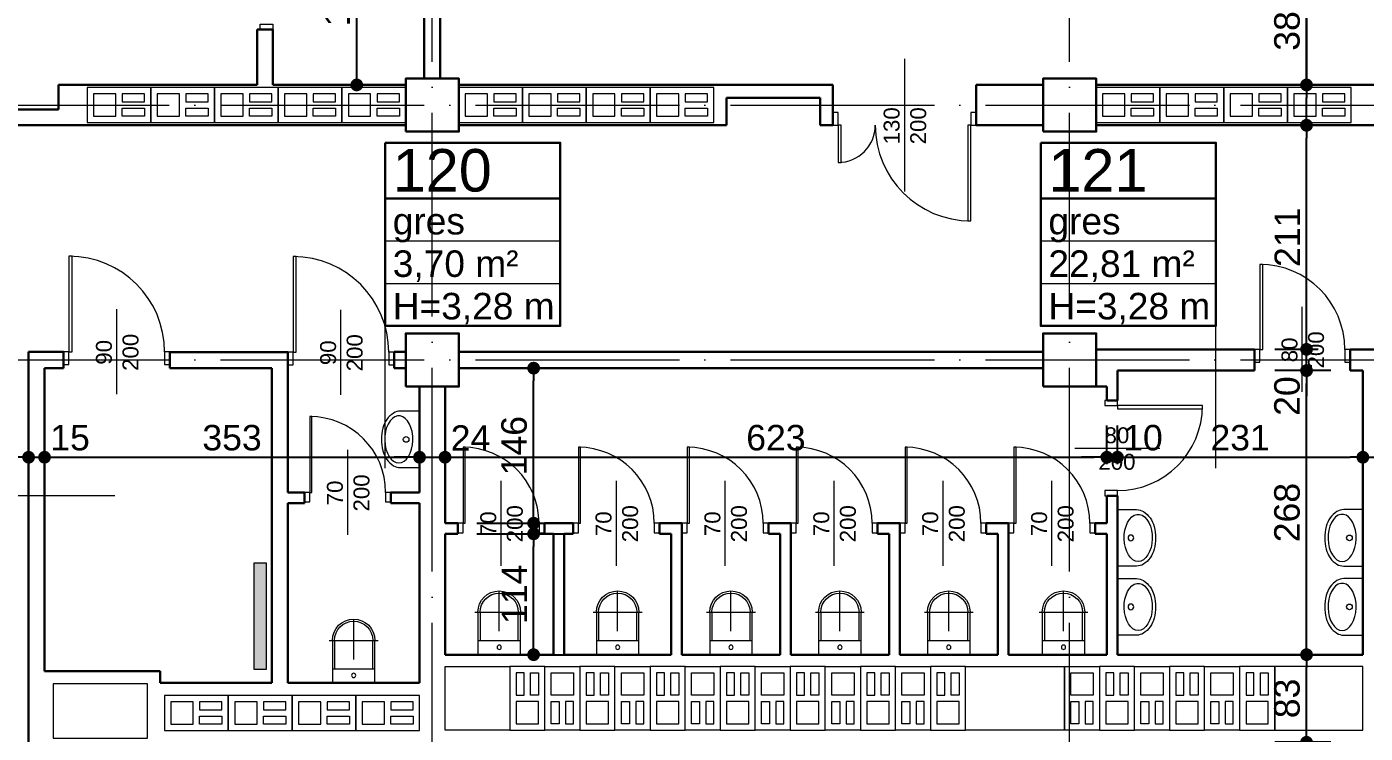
# Model space of a CAD drawing. Header units: millimetres. Extents: x 54 to 8480, y -22812 to 17434.
# Drawn here: x 2451 to 3711, y -6953 to -6288 of the extents above; entities that cross this region are included whole.
import ezdxf

# ---------------------------------------------------------------- set-up
doc = ezdxf.new("R2010")
doc.units = ezdxf.units.MM
doc.linetypes.add('ACAD_ISO04W100', pattern=[30, 24, -3, 0, -3])
for name, color, linetype, lineweight in [('000_armatura', 7, 'Continuous', 0), ('osie', 132, 'ACAD_ISO04W100', 0), ('STOLARKA', 97, 'Continuous', 0), ('tabelki', 151, 'Continuous', 0), ('wymiary', 150, 'Continuous', 0)]:
    doc.layers.add(name, color=color, linetype=linetype, lineweight=lineweight)
doc.layers.add('grzejniki', color=104, linetype='Continuous')
doc.layers.add('TABELKI PO UWAGACH', color=5, linetype='Continuous')
doc.styles.get("Standard").update_dxf_attribs({"font": 'arial.ttf'})
doc.dimstyles.new('ISO-25', dxfattribs={"dimtxt": 24, "dimasz": 12, "dimexe": 30, "dimexo": 30, "dimgap": 6, "dimtad": 1, "dimdec": 0, "dimtxsty": 'Standard', "dimblk": 'DOT', "dimcen": 2.5, "dimadec": 0, "dimazin": 0, "dimtfac": 1, "dimtdec": 0, "dimtmove": 0, "dimatfit": 3, "dimldrblk": 'DOT', "dimfxl": 1, "dimarcsym": 0})

# ---------------------------------------------------------------- blocks, each defined once
blk = doc.blocks.new('A$C13771EA7')
at = {"color": 132, "linetype": 'ACAD_ISO04W100', "lineweight": 0, "ltscale": 8}
for p, q in [((1231, -2874), (1231, 166)), ((1831, -2874), (1831, 166)), ((-169, -754), (4311, -754)), ((-169, -994), (3231, -994))]:
    blk.add_line(p, q, dxfattribs=at)
blk = doc.blocks.new('A$C20DA20AD')
at = {"layer": 'STOLARKA', "lineweight": 0}
blk.add_line((45, -40), (45, 40), dxfattribs=at)
for points in [[(5, 0), (8, 0), (8, 80), (5, 80)], [(0, -12), (5, -12), (5, 0), (0, 0)], [(85, -12), (90, -12), (90, 0), (85, 0)]]:
    blk.add_lwpolyline(points, close=True, dxfattribs=at)
blk.add_arc((5, 0), 80, 0, 90, dxfattribs=at)
at = {"layer": 'STOLARKA', "lineweight": 0, "insert": (25.4, -37.7), "char_height": 15, "width": 74.399, "attachment_point": 1, "rotation": 90}
blk.add_mtext('\\pxqc;80\\P200', dxfattribs=at)
blk = doc.blocks.new('A$C4A7D7A23')
at = {"layer": 'STOLARKA', "lineweight": 0}
blk.add_line((-67.5, 62.5), (-67.5, -62.5), dxfattribs=at)
for points in [[(-130, 12), (-135, 12), (-135, 0), (-130, 0)], [(-127, 0), (-130, 0), (-130, -35), (-127, -35)], [(-5, 0), (-8, 0), (-8, -90), (-5, -90)], [(0, 12), (-5, 12), (-5, 0), (0, 0)]]:
    blk.add_lwpolyline(points, close=True, dxfattribs=at)
for centre, radius, start, end in [((-130, 0), 35, 270, 0), ((-5, 0), 90, 180, 270)]:
    blk.add_arc(centre, radius, start, end, dxfattribs=at)
blk = doc.blocks.new('A$C72E16341')
at = {"layer": 'STOLARKA', "lineweight": 0}
blk.add_line((40.8, -40), (40.8, 40), dxfattribs=at)
for points in [[(5, 0), (7, 0), (7, 71.5), (5, 71.5)], [(0, -9), (5, -9), (5, 0), (0, 0)], [(76.5, -9), (81.5, -9), (81.5, 0), (76.5, 0)]]:
    blk.add_lwpolyline(points, close=True, dxfattribs=at)
blk.add_arc((5, 0), 71.5, 0, 90, dxfattribs=at)
at = {"layer": 'STOLARKA', "lineweight": 0, "insert": (21.2, -37.7), "char_height": 15, "width": 74.399, "attachment_point": 1, "rotation": 90}
blk.add_mtext('\\pxqc;70\\P200', dxfattribs=at)
blk = doc.blocks.new('A$C326D3F87')
at = {"layer": 'STOLARKA', "lineweight": 0}
blk.add_line((50, -40), (50, 40), dxfattribs=at)
for points in [[(5, 0), (8, 0), (8, 90), (5, 90)], [(0, -12), (5, -12), (5, 0), (0, 0)], [(95, -12), (100, -12), (100, 0), (95, 0)]]:
    blk.add_lwpolyline(points, close=True, dxfattribs=at)
blk.add_arc((5, 0), 90, 0, 90, dxfattribs=at)
at = {"layer": 'STOLARKA', "lineweight": 0, "insert": (30.4, -37.7), "char_height": 15, "width": 74.399, "attachment_point": 1, "rotation": 90}
blk.add_mtext('\\pxqc;90\\P200', dxfattribs=at)
blk = doc.blocks.new('A$C1D836454')
at = {"color": 82, "lineweight": 0}
for points in [[(0, -16.5), (60, -16.5), (60, 16.5), (0, 16.5)], [(6, -10.5), (27, -10.5), (27, 10.5), (6, 10.5)], [(33, 3), (54, 3), (54, 10.5), (33, 10.5)], [(33, -3), (54, -3), (54, -10.5), (33, -10.5)]]:
    blk.add_lwpolyline(points, close=True, dxfattribs=at)
blk = doc.blocks.new('_Dot')
at = {"color": 0, "linetype": 'ByBlock', "lineweight": -2}
blk.add_line((-0.5, 0), (-1, 0), dxfattribs=at)
at = {"color": 0, "linetype": 'ByBlock', "lineweight": 0, "const_width": 0.5}
blk.add_lwpolyline([(-0.25, 0, 1), (0.25, 0, 1)], format="xyb", close=True, dxfattribs=at)
blk = doc.blocks.new('*D532')
at = {"layer": 'Defpoints', "color": 0, "linetype": 'Continuous', "lineweight": 0}
for p in [(3655.6, -6878.8), (3708.6, -6878.8), (3708.6, -6961.3)]:
    blk.add_point(p, dxfattribs=at)
at = {"layer": 'wymiary', "color": 0, "linetype": 'Continuous', "lineweight": -2}
for p, q in [((3678.6, -6878.8), (3625.6, -6878.8)), ((3655.6, -6949.3), (3655.6, -6890.8)), ((3678.6, -6961.3), (3625.6, -6961.3))]:
    blk.add_line(p, q, dxfattribs=at)
at = {"layer": 'wymiary', "color": 0, "linetype": 'Continuous', "lineweight": -2, "xscale": 12, "yscale": 12, "zscale": 12}
for p, rotation in [((3655.6, -6878.8), 90), ((3655.6, -6961.3), 270)]:
    blk.add_blockref('_Dot', p, dxfattribs=dict(at, rotation=rotation))
at = {"layer": 'wymiary', "color": 0, "linetype": 'Continuous', "lineweight": 0, "insert": (3637.3, -6920), "char_height": 24, "attachment_point": 5, "rotation": 90}
blk.add_mtext('83', dxfattribs=at)
blk = doc.blocks.new('*D533')
at = {"layer": 'Defpoints', "color": 0, "linetype": 'Continuous', "lineweight": 0}
for p in [(3655.6, -6611.3), (3708.6, -6611.3), (3708.6, -6878.8)]:
    blk.add_point(p, dxfattribs=at)
at = {"layer": 'wymiary', "color": 0, "linetype": 'Continuous', "lineweight": -2}
for p, q in [((3678.6, -6611.3), (3625.6, -6611.3)), ((3655.6, -6866.8), (3655.6, -6623.3)), ((3678.6, -6878.8), (3625.6, -6878.8))]:
    blk.add_line(p, q, dxfattribs=at)
at = {"layer": 'wymiary', "color": 0, "linetype": 'Continuous', "lineweight": -2, "xscale": 12, "yscale": 12, "zscale": 12}
for p, rotation in [((3655.6, -6611.3), 90), ((3655.6, -6878.8), 270)]:
    blk.add_blockref('_Dot', p, dxfattribs=dict(at, rotation=rotation))
at = {"layer": 'wymiary', "color": 0, "linetype": 'Continuous', "lineweight": 0, "insert": (3637.3, -6745), "char_height": 24, "attachment_point": 5, "rotation": 90}
blk.add_mtext('268', dxfattribs=at)
blk = doc.blocks.new('*D534')
at = {"layer": 'Defpoints', "color": 0, "linetype": 'Continuous', "lineweight": 0}
for p in [(3655.6, -6591.3), (3696.6, -6591.3), (3708.6, -6611.3)]:
    blk.add_point(p, dxfattribs=at)
at = {"layer": 'wymiary', "color": 0, "linetype": 'Continuous', "lineweight": -2}
for p, q in [((3655.6, -6579.3), (3655.6, -6567.3)), ((3666.6, -6591.3), (3625.6, -6591.3)), ((3655.6, -6611.3), (3655.6, -6591.3)), ((3678.6, -6611.3), (3625.6, -6611.3)), ((3655.6, -6623.3), (3655.6, -6635.3))]:
    blk.add_line(p, q, dxfattribs=at)
at = {"layer": 'wymiary', "color": 0, "linetype": 'Continuous', "lineweight": -2, "xscale": 12, "yscale": 12, "zscale": 12}
for p, rotation in [((3655.6, -6591.3), 270), ((3655.6, -6611.3), 90)]:
    blk.add_blockref('_Dot', p, dxfattribs=dict(at, rotation=rotation))
at = {"layer": 'wymiary', "color": 0, "linetype": 'Continuous', "lineweight": 0, "insert": (3637.3, -6635.3), "char_height": 24, "attachment_point": 5, "rotation": 90}
blk.add_mtext('20', dxfattribs=at)
blk = doc.blocks.new('*D535')
at = {"layer": 'Defpoints', "color": 0, "linetype": 'Continuous', "lineweight": 0}
for p in [(3655.6, -6380.3), (3655.6, -6380.3), (3696.6, -6591.3)]:
    blk.add_point(p, dxfattribs=at)
at = {"layer": 'wymiary', "color": 0, "linetype": 'Continuous', "lineweight": -2}
for p, q in [((3655.6, -6579.3), (3655.6, -6392.3)), ((3666.6, -6591.3), (3625.6, -6591.3))]:
    blk.add_line(p, q, dxfattribs=at)
at = {"layer": 'wymiary', "color": 0, "linetype": 'Continuous', "lineweight": -2, "xscale": 12, "yscale": 12, "zscale": 12}
for p, rotation in [((3655.6, -6380.3), 90), ((3655.6, -6591.3), 270)]:
    blk.add_blockref('_Dot', p, dxfattribs=dict(at, rotation=rotation))
at = {"layer": 'wymiary', "color": 0, "linetype": 'Continuous', "lineweight": 0, "insert": (3637.5, -6485.8), "char_height": 24, "attachment_point": 5, "rotation": 90}
blk.add_mtext('211', dxfattribs=at)
blk = doc.blocks.new('*D536')
at = {"layer": 'Defpoints', "color": 0, "linetype": 'Continuous', "lineweight": 0}
for p in [(3655.6, -6342.3), (3655.6, -6342.3), (3655.6, -6380.3)]:
    blk.add_point(p, dxfattribs=at)
at = {"layer": 'wymiary', "color": 0, "linetype": 'Continuous', "lineweight": -2}
for p, q in [((3655.6, -6268.3), (3655.6, -6342.3)), ((3655.6, -6368.3), (3655.6, -6354.3))]:
    blk.add_line(p, q, dxfattribs=at)
at = {"layer": 'wymiary', "color": 0, "linetype": 'Continuous', "lineweight": -2, "xscale": 12, "yscale": 12, "zscale": 12}
for p, rotation in [((3655.6, -6342.3), 90), ((3655.6, -6380.3), 270)]:
    blk.add_blockref('_Dot', p, dxfattribs=dict(at, rotation=rotation))
at = {"layer": 'wymiary', "color": 0, "linetype": 'Continuous', "lineweight": 0, "insert": (3637.3, -6291.5), "char_height": 24, "attachment_point": 5, "rotation": 90}
blk.add_mtext('38', dxfattribs=at)
blk = doc.blocks.new('*D537')
at = {"layer": 'Defpoints', "color": 0, "linetype": 'Continuous', "lineweight": 0}
for p in [(3655.6, -5647.3), (3675.6, -5647.3), (3655.6, -6342.3)]:
    blk.add_point(p, dxfattribs=at)
at = {"layer": 'wymiary', "color": 0, "linetype": 'Continuous', "lineweight": -2}
for p, q in [((3645.6, -5647.3), (3625.6, -5647.3)), ((3655.6, -6330.3), (3655.6, -5659.3))]:
    blk.add_line(p, q, dxfattribs=at)
at = {"layer": 'wymiary', "color": 0, "linetype": 'Continuous', "lineweight": -2, "xscale": 12, "yscale": 12, "zscale": 12}
for p, rotation in [((3655.6, -5647.3), 90), ((3655.6, -6342.3), 270)]:
    blk.add_blockref('_Dot', p, dxfattribs=dict(at, rotation=rotation))
at = {"layer": 'wymiary', "color": 0, "linetype": 'Continuous', "lineweight": 0, "insert": (3637.3, -5994.8), "char_height": 24, "attachment_point": 5, "rotation": 90}
blk.add_mtext('695', dxfattribs=at)
blk = doc.blocks.new('*D604')
at = {"layer": 'Defpoints', "color": 0, "linetype": 'Continuous', "lineweight": 0}
for p in [(2248.6, -6635.3), (2452.6, -6692.9), (2452.6, -6692.9)]:
    blk.add_point(p, dxfattribs=at)
at = {"layer": 'wymiary', "color": 0, "linetype": 'Continuous', "lineweight": -2}
for p, q in [((2248.6, -6665.3), (2248.6, -6722.9)), ((2260.6, -6692.9), (2440.6, -6692.9))]:
    blk.add_line(p, q, dxfattribs=at)
at = {"layer": 'wymiary', "color": 0, "linetype": 'Continuous', "lineweight": -2, "xscale": 12, "yscale": 12, "zscale": 12, "rotation": 180}
blk.add_blockref('_Dot', (2248.6, -6692.9), dxfattribs=at)
at = {"layer": 'wymiary', "color": 0, "linetype": 'Continuous', "lineweight": -2, "xscale": 12, "yscale": 12, "zscale": 12}
blk.add_blockref('_Dot', (2452.6, -6692.9), dxfattribs=at)
at = {"layer": 'wymiary', "color": 0, "linetype": 'Continuous', "lineweight": 0, "insert": (2350.6, -6674.6), "char_height": 24, "attachment_point": 5}
blk.add_mtext('204', dxfattribs=at)
blk = doc.blocks.new('*D605')
at = {"layer": 'Defpoints', "color": 0, "linetype": 'Continuous', "lineweight": 0}
for p in [(2452.6, -6692.9), (2467.6, -6692.9), (2467.6, -6692.9)]:
    blk.add_point(p, dxfattribs=at)
at = {"layer": 'wymiary', "color": 0, "linetype": 'Continuous', "lineweight": -2}
for p, q in [((2440.6, -6692.9), (2428.6, -6692.9)), ((2452.6, -6692.9), (2467.6, -6692.9)), ((2479.6, -6692.9), (2491.6, -6692.9))]:
    blk.add_line(p, q, dxfattribs=at)
at = {"layer": 'wymiary', "color": 0, "linetype": 'Continuous', "lineweight": -2, "xscale": 12, "yscale": 12, "zscale": 12}
blk.add_blockref('_Dot', (2452.6, -6692.9), dxfattribs=at)
at = {"layer": 'wymiary', "color": 0, "linetype": 'Continuous', "lineweight": -2, "xscale": 12, "yscale": 12, "zscale": 12, "rotation": 180}
blk.add_blockref('_Dot', (2467.6, -6692.9), dxfattribs=at)
at = {"layer": 'wymiary', "color": 0, "linetype": 'Continuous', "lineweight": 0, "insert": (2491.6, -6674.6), "char_height": 24, "attachment_point": 5}
blk.add_mtext('15', dxfattribs=at)
blk = doc.blocks.new('*D606')
at = {"layer": 'Defpoints', "color": 0, "linetype": 'Continuous', "lineweight": 0}
for p in [(2467.6, -6692.9), (2820.6, -6692.9), (2820.6, -6692.9)]:
    blk.add_point(p, dxfattribs=at)
at = {"layer": 'wymiary', "color": 0, "linetype": 'Continuous', "lineweight": -2}
blk.add_line((2479.6, -6692.9), (2808.6, -6692.9), dxfattribs=at)
at = {"layer": 'wymiary', "color": 0, "linetype": 'Continuous', "lineweight": -2, "xscale": 12, "yscale": 12, "zscale": 12, "rotation": 180}
blk.add_blockref('_Dot', (2467.6, -6692.9), dxfattribs=at)
at = {"layer": 'wymiary', "color": 0, "linetype": 'Continuous', "lineweight": -2, "xscale": 12, "yscale": 12, "zscale": 12}
blk.add_blockref('_Dot', (2820.6, -6692.9), dxfattribs=at)
at = {"layer": 'wymiary', "color": 0, "linetype": 'Continuous', "lineweight": 0, "insert": (2644.1, -6674.6), "char_height": 24, "attachment_point": 5}
blk.add_mtext('353', dxfattribs=at)
blk = doc.blocks.new('*D607')
at = {"layer": 'Defpoints', "color": 0, "linetype": 'Continuous', "lineweight": 0}
for p in [(2820.6, -6692.9), (2844.6, -6692.9), (2844.6, -6692.9)]:
    blk.add_point(p, dxfattribs=at)
at = {"layer": 'wymiary', "color": 0, "linetype": 'Continuous', "lineweight": -2}
for p, q in [((2808.6, -6692.9), (2796.6, -6692.9)), ((2820.6, -6692.9), (2844.6, -6692.9)), ((2856.6, -6692.9), (2868.6, -6692.9))]:
    blk.add_line(p, q, dxfattribs=at)
at = {"layer": 'wymiary', "color": 0, "linetype": 'Continuous', "lineweight": -2, "xscale": 12, "yscale": 12, "zscale": 12}
blk.add_blockref('_Dot', (2820.6, -6692.9), dxfattribs=at)
at = {"layer": 'wymiary', "color": 0, "linetype": 'Continuous', "lineweight": -2, "xscale": 12, "yscale": 12, "zscale": 12, "rotation": 180}
blk.add_blockref('_Dot', (2844.6, -6692.9), dxfattribs=at)
at = {"layer": 'wymiary', "color": 0, "linetype": 'Continuous', "lineweight": 0, "insert": (2868.6, -6674.8), "char_height": 24, "attachment_point": 5}
blk.add_mtext('24', dxfattribs=at)
blk = doc.blocks.new('*D608')
at = {"layer": 'Defpoints', "color": 0, "linetype": 'Continuous', "lineweight": 0}
for p in [(2844.6, -6692.9), (3467.6, -6692.9), (3467.6, -6729.3)]:
    blk.add_point(p, dxfattribs=at)
at = {"layer": 'wymiary', "color": 0, "linetype": 'Continuous', "lineweight": -2}
for p, q in [((3467.6, -6699.3), (3467.6, -6662.9)), ((2856.6, -6692.9), (3455.6, -6692.9))]:
    blk.add_line(p, q, dxfattribs=at)
at = {"layer": 'wymiary', "color": 0, "linetype": 'Continuous', "lineweight": -2, "xscale": 12, "yscale": 12, "zscale": 12, "rotation": 180}
blk.add_blockref('_Dot', (2844.6, -6692.9), dxfattribs=at)
at = {"layer": 'wymiary', "color": 0, "linetype": 'Continuous', "lineweight": -2, "xscale": 12, "yscale": 12, "zscale": 12}
blk.add_blockref('_Dot', (3467.6, -6692.9), dxfattribs=at)
at = {"layer": 'wymiary', "color": 0, "linetype": 'Continuous', "lineweight": 0, "insert": (3156.1, -6674.6), "char_height": 24, "attachment_point": 5}
blk.add_mtext('623', dxfattribs=at)
blk = doc.blocks.new('*D609')
at = {"layer": 'Defpoints', "color": 0, "linetype": 'Continuous', "lineweight": 0}
for p in [(3477.6, -6692.9), (3467.6, -6729.3), (3477.6, -6729.3)]:
    blk.add_point(p, dxfattribs=at)
at = {"layer": 'wymiary', "color": 0, "linetype": 'Continuous', "lineweight": -2}
for p, q in [((3467.6, -6699.3), (3467.6, -6662.9)), ((3477.6, -6699.3), (3477.6, -6662.9)), ((3455.6, -6692.9), (3443.6, -6692.9)), ((3467.6, -6692.9), (3477.6, -6692.9)), ((3489.6, -6692.9), (3501.6, -6692.9))]:
    blk.add_line(p, q, dxfattribs=at)
at = {"layer": 'wymiary', "color": 0, "linetype": 'Continuous', "lineweight": -2, "xscale": 12, "yscale": 12, "zscale": 12}
blk.add_blockref('_Dot', (3467.6, -6692.9), dxfattribs=at)
at = {"layer": 'wymiary', "color": 0, "linetype": 'Continuous', "lineweight": -2, "xscale": 12, "yscale": 12, "zscale": 12, "rotation": 180}
blk.add_blockref('_Dot', (3477.6, -6692.9), dxfattribs=at)
at = {"layer": 'wymiary', "color": 0, "linetype": 'Continuous', "lineweight": 0, "insert": (3501.6, -6674.6), "char_height": 24, "attachment_point": 5}
blk.add_mtext('10', dxfattribs=at)
blk = doc.blocks.new('*D610')
at = {"layer": 'Defpoints', "color": 0, "linetype": 'Continuous', "lineweight": 0}
for p in [(3708.6, -6692.9), (3708.6, -6692.9), (3477.6, -6729.3)]:
    blk.add_point(p, dxfattribs=at)
at = {"layer": 'wymiary', "color": 0, "linetype": 'Continuous', "lineweight": -2}
for p, q in [((3477.6, -6699.3), (3477.6, -6662.9)), ((3489.6, -6692.9), (3696.6, -6692.9))]:
    blk.add_line(p, q, dxfattribs=at)
at = {"layer": 'wymiary', "color": 0, "linetype": 'Continuous', "lineweight": -2, "xscale": 12, "yscale": 12, "zscale": 12, "rotation": 180}
blk.add_blockref('_Dot', (3477.6, -6692.9), dxfattribs=at)
at = {"layer": 'wymiary', "color": 0, "linetype": 'Continuous', "lineweight": -2, "xscale": 12, "yscale": 12, "zscale": 12}
blk.add_blockref('_Dot', (3708.6, -6692.9), dxfattribs=at)
at = {"layer": 'wymiary', "color": 0, "linetype": 'Continuous', "lineweight": 0, "insert": (3593.1, -6674.6), "char_height": 24, "attachment_point": 5}
blk.add_mtext('231', dxfattribs=at)
blk = doc.blocks.new('*D611')
at = {"layer": 'Defpoints', "color": 0, "linetype": 'Continuous', "lineweight": 0}
for p in [(3708.6, -6692.9), (4017.6, -6692.9), (4017.6, -6692.9)]:
    blk.add_point(p, dxfattribs=at)
at = {"layer": 'wymiary', "color": 0, "linetype": 'Continuous', "lineweight": -2}
blk.add_line((3720.6, -6692.9), (4005.6, -6692.9), dxfattribs=at)
at = {"layer": 'wymiary', "color": 0, "linetype": 'Continuous', "lineweight": -2, "xscale": 12, "yscale": 12, "zscale": 12, "rotation": 180}
blk.add_blockref('_Dot', (3708.6, -6692.9), dxfattribs=at)
at = {"layer": 'wymiary', "color": 0, "linetype": 'Continuous', "lineweight": -2, "xscale": 12, "yscale": 12, "zscale": 12}
blk.add_blockref('_Dot', (4017.6, -6692.9), dxfattribs=at)
at = {"layer": 'wymiary', "color": 0, "linetype": 'Continuous', "lineweight": 0, "insert": (3863.1, -6674.6), "char_height": 24, "attachment_point": 5}
blk.add_mtext('309', dxfattribs=at)
blk = doc.blocks.new('*D654')
at = {"layer": 'Defpoints', "color": 0, "linetype": 'Continuous', "lineweight": 0}
for p in [(2761.5, -6176.3), (2825.1, -6176.3), (2807.6, -6342.3)]:
    blk.add_point(p, dxfattribs=at)
at = {"layer": 'wymiary', "color": 0, "linetype": 'Continuous', "lineweight": -2}
for p, q in [((2795.1, -6176.3), (2731.5, -6176.3)), ((2761.5, -6330.3), (2761.5, -6188.3)), ((2777.6, -6342.3), (2731.5, -6342.3))]:
    blk.add_line(p, q, dxfattribs=at)
at = {"layer": 'wymiary', "color": 0, "linetype": 'Continuous', "lineweight": -2, "xscale": 12, "yscale": 12, "zscale": 12}
for p, rotation in [((2761.5, -6176.3), 90), ((2761.5, -6342.3), 270)]:
    blk.add_blockref('_Dot', p, dxfattribs=dict(at, rotation=rotation))
at = {"layer": 'wymiary', "color": 0, "linetype": 'Continuous', "lineweight": 0, "insert": (2743.2, -6259.3), "char_height": 24, "attachment_point": 5, "rotation": 90}
blk.add_mtext('166', dxfattribs=at)
blk = doc.blocks.new('A$C508466D2')
at = {"layer": 'grzejniki', "linetype": 'Continuous', "lineweight": 0}
blk.add_hatch(color=256, dxfattribs=at).paths.add_polyline_path([(-50, -12), (50, -12), (50, 0), (-50, 0)])
blk.add_lwpolyline([(-50, -12), (50, -12), (50, 0), (-50, 0)], close=True, dxfattribs=at)
blk = doc.blocks.new('*D817')
at = {"layer": 'Defpoints', "color": 0, "linetype": 'Continuous', "lineweight": 0}
for p in [(2844.6, -6765), (2928, -6765), (2844.6, -6878.8)]:
    blk.add_point(p, dxfattribs=at)
at = {"layer": 'wymiary', "color": 0, "linetype": 'Continuous', "lineweight": -2}
for p, q in [((2874.6, -6765), (2958, -6765)), ((2928, -6866.8), (2928, -6777)), ((2874.6, -6878.8), (2958, -6878.8))]:
    blk.add_line(p, q, dxfattribs=at)
at = {"layer": 'wymiary', "color": 0, "linetype": 'Continuous', "lineweight": -2, "xscale": 12, "yscale": 12, "zscale": 12}
for p, rotation in [((2928, -6765), 90), ((2928, -6878.8), 270)]:
    blk.add_blockref('_Dot', p, dxfattribs=dict(at, rotation=rotation))
at = {"layer": 'wymiary', "color": 0, "linetype": 'Continuous', "lineweight": 0, "insert": (2909.9, -6821.9), "char_height": 24, "attachment_point": 5, "rotation": 90}
blk.add_mtext('114', dxfattribs=at)
blk = doc.blocks.new('*D818')
at = {"layer": 'Defpoints', "color": 0, "linetype": 'Continuous', "lineweight": 0}
for p in [(2857.6, -6609), (2928, -6609), (2844.6, -6755)]:
    blk.add_point(p, dxfattribs=at)
at = {"layer": 'wymiary', "color": 0, "linetype": 'Continuous', "lineweight": -2}
for p, q in [((2887.6, -6609), (2958, -6609)), ((2928, -6743), (2928, -6621)), ((2874.6, -6755), (2958, -6755))]:
    blk.add_line(p, q, dxfattribs=at)
at = {"layer": 'wymiary', "color": 0, "linetype": 'Continuous', "lineweight": -2, "xscale": 12, "yscale": 12, "zscale": 12}
for p, rotation in [((2928, -6609), 90), ((2928, -6755), 270)]:
    blk.add_blockref('_Dot', p, dxfattribs=dict(at, rotation=rotation))
at = {"layer": 'wymiary', "color": 0, "linetype": 'Continuous', "lineweight": 0, "insert": (2909.7, -6682), "char_height": 24, "attachment_point": 5, "rotation": 90}
blk.add_mtext('146', dxfattribs=at)
blk = doc.blocks.new('A$C4F134952')
for p, q in [((0, 26.6), (-18, 26.6)), ((0, -26.6), (0, 26.6)), ((-18, -26.6), (0, -26.6))]:
    blk.add_line(p, q)
blk.add_lwpolyline([(-18, 26.6, 0.138474), (-24.4, 24.8, 0.107069), (-30.7, 18.8, 0.080452), (-34.5, 10.6, 0.068264), (-35.9, 0, 0.068264), (-34.5, -10.6, 0.080452), (-30.7, -18.8, 0.107069), (-24.4, -24.8, 0.138474), (-18, -26.6, 0.138474)], format="xyb")
at = {"flags": 128}
blk.add_lwpolyline([(-19.5, -22.2), (-17, -21.8), (-14.6, -20.6), (-12.4, -18.6), (-10.4, -16), (-8.8, -12.9), (-7.5, -9.2), (-6.7, -5.2), (-6.3, -1), (-6.4, 3.2), (-7, 7.3), (-8.1, 11.1), (-9.5, 14.5), (-11.4, 17.4), (-13.5, 19.7), (-15.8, 21.3), (-18.3, 22.1), (-20.8, 22.1), (-23.3, 21.3), (-25.6, 19.7), (-27.7, 17.4), (-29.6, 14.5), (-31, 11.1), (-32.1, 7.3), (-32.7, 3.2), (-32.8, -1), (-32.4, -5.2), (-31.6, -9.2), (-30.3, -12.9), (-28.7, -16), (-26.7, -18.6), (-24.5, -20.6), (-22.1, -21.8)], close=True, dxfattribs=at)
blk.add_circle((-12.6, 0), 2.66)
blk = doc.blocks.new('wc_1')
for p, q in [((20, 22), (20, 60)), ((43, 40), (-3, 40))]:
    blk.add_line(p, q)
for points in [[(40, 40), (40, 0), (0, 0), (0, 40)], [(2, 13), (2, 40)], [(38, 40), (38, 13)]]:
    blk.add_lwpolyline(points)
blk.add_lwpolyline([(0, 0), (0, 13), (40, 13), (40, 0)], close=True)
blk.add_circle((20, 7), 2)
for radius in [20, 18]:
    blk.add_arc((20, 40), radius, 0, 180)

msp = doc.modelspace()

# ---------------------------------------------------------------- linework, layer by layer
at = {"lineweight": 30}
for p, q in [((2840.1, -5666.3), (2840.1, -6336.3)), ((2825.1, -6176.3), (2825.1, -6336.3)), ((2480.6, -6342.3), (2480.6, -6365.3)), ((2667.6, -6342.3), (2480.6, -6342.3)), ((2807.6, -6342.3), (2682.6, -6342.3)), ((2857.6, -6342.3), (3209.6, -6342.3)), ((3209.6, -6380.3), (3209.6, -6342.3)), ((3344.6, -6342.3), (3407.6, -6342.3)), ((3738.1, -6342.3), (3457.6, -6342.3)), ((3109.6, -6380.3), (3109.6, -6354.3)), ((3109.6, -6354.3), (3197.6, -6354.3)), ((3197.6, -6380.3), (3197.6, -6354.3)), ((2480.6, -6365.3), (2400.6, -6365.3)), ((2807.6, -6380.3), (2400.6, -6380.3)), ((2857.6, -6380.3), (3109.6, -6380.3)), ((3344.6, -6380.3), (3407.6, -6380.3)), ((3774.6, -6380.3), (3457.6, -6380.3)), ((2452.6, -6593.6), (2452.6, -6969.3)), ((2485.6, -6593.6), (2452.6, -6593.6)), ((2485.6, -6593.6), (2485.6, -6609)), ((2585.6, -6594), (2585.6, -6609)), ((2696.6, -6594), (2585.6, -6594)), ((2696.6, -6594), (2696.6, -6726)), ((2807.6, -6593.6), (2796.6, -6593.6)), ((2796.6, -6593.6), (2796.6, -6609)), ((2857.6, -6593.6), (3407.6, -6593.6)), ((3457.6, -6591.3), (3606.6, -6591.3)), ((3606.6, -6591.3), (3606.6, -6611.3)), ((3696.6, -6591.3), (4007.6, -6591.3)), ((3696.6, -6591.3), (3696.6, -6611.3)), ((2467.6, -6609), (2467.6, -6894.3)), ((2485.6, -6609), (2467.6, -6609)), ((2681.6, -6609), (2585.6, -6609)), ((2681.6, -6609), (2681.6, -6905.3)), ((2807.6, -6609), (2796.6, -6609)), ((2857.6, -6609), (3407.6, -6609)), ((3477.6, -6611.3), (3606.6, -6611.3)), ((3477.6, -6611.3), (3477.6, -6639.3)), ((3696.6, -6611.3), (3708.6, -6611.3)), ((3708.6, -6611.3), (3708.6, -6878.8)), ((2820.6, -6626.3), (2820.6, -6726)), ((2844.6, -6626.3), (2844.6, -6755)), ((3457.6, -6626.3), (3467.6, -6626.3)), ((3467.6, -6626.3), (3467.6, -6639.3)), ((3467.6, -6639.3), (3477.6, -6639.3)), ((2712.2, -6726), (2696.6, -6726)), ((2712.2, -6726), (2712.2, -6736)), ((2820.6, -6726), (2793.7, -6726)), ((2793.7, -6726), (2793.7, -6736)), ((2696.6, -6736), (2696.6, -6905.3)), ((2712.2, -6736), (2696.6, -6736)), ((2820.6, -6736), (2793.7, -6736)), ((2820.6, -6736), (2820.6, -6905.3)), ((3467.6, -6729.3), (3477.6, -6729.3)), ((3467.6, -6729.3), (3467.6, -6755)), ((3477.6, -6729.3), (3477.6, -6878.8)), ((2844.6, -6755), (2856.6, -6755)), ((2844.6, -6765), (2844.6, -6878.8)), ((2844.6, -6765), (2844.6, -6878.8)), ((2844.6, -6765), (2856.6, -6765)), ((2856.6, -6755), (2856.6, -6765)), ((2938.1, -6755), (2965.1, -6755)), ((2938.1, -6755), (2938.1, -6765)), ((2938.1, -6765), (2946.6, -6765)), ((2946.6, -6765), (2946.6, -6878.8)), ((2956.6, -6765), (2965.1, -6765)), ((2956.6, -6765), (2956.6, -6878.8)), ((2965.1, -6755), (2965.1, -6765)), ((3046.6, -6755), (3067.6, -6755)), ((3046.6, -6755), (3046.6, -6765)), ((3057.6, -6765), (3046.6, -6765)), ((3057.6, -6765), (3057.6, -6878.8)), ((3067.6, -6755), (3067.6, -6878.8)), ((3149.1, -6755), (3170.1, -6755)), ((3149.1, -6755), (3149.1, -6765)), ((3160.1, -6765), (3149.1, -6765)), ((3160.1, -6765), (3160.1, -6878.8)), ((3170.1, -6755), (3170.1, -6878.8)), ((3251.6, -6755), (3272.6, -6755)), ((3251.6, -6755), (3251.6, -6765)), ((3262.6, -6765), (3251.6, -6765)), ((3262.6, -6765), (3262.6, -6878.8)), ((3272.6, -6755), (3272.6, -6878.8)), ((3354.1, -6755), (3375.1, -6755)), ((3354.1, -6755), (3354.1, -6765)), ((3365.1, -6765), (3354.1, -6765)), ((3365.1, -6765), (3365.1, -6878.8)), ((3375.1, -6755), (3375.1, -6878.8)), ((3456.6, -6755), (3456.6, -6765)), ((3467.6, -6755), (3456.6, -6755)), ((3467.6, -6765), (3456.6, -6765)), ((3467.6, -6765), (3467.6, -6878.8)), ((2844.6, -6878.8), (2946.6, -6878.8)), ((2956.6, -6878.8), (3057.6, -6878.8)), ((3067.6, -6878.8), (3160.1, -6878.8)), ((3170.1, -6878.8), (3262.6, -6878.8)), ((3272.6, -6878.8), (3365.1, -6878.8)), ((3375.1, -6878.8), (3467.6, -6878.8)), ((3477.6, -6878.8), (3708.6, -6878.8)), ((2467.6, -6894.3), (2576.6, -6894.3)), ((2576.6, -6905.3), (2576.6, -6894.3)), ((2576.6, -6905.3), (2681.6, -6905.3)), ((2696.6, -6905.3), (2820.6, -6905.3))]:
    msp.add_line(p, q, dxfattribs=at)
at = {"color": 7, "lineweight": 30}
for p, q in [((2682.6, -6290), (2667.6, -6290)), ((2667.6, -6290), (2667.6, -6342.3)), ((2682.6, -6290), (2682.6, -6342.3)), ((3344.6, -6380.3), (3344.6, -6342.3)), ((3197.6, -6380.3), (3209.6, -6380.3))]:
    msp.add_line(p, q, dxfattribs=at)
at = {"lineweight": 30}
for points in [[(2807.6, -6386.3), (2857.6, -6386.3), (2857.6, -6336.3), (2807.6, -6336.3)], [(3407.6, -6386.3), (3457.6, -6386.3), (3457.6, -6336.3), (3407.6, -6336.3)], [(2807.6, -6626.3), (2857.6, -6626.3), (2857.6, -6576.3), (2807.6, -6576.3)], [(3407.6, -6626.3), (3457.6, -6626.3), (3457.6, -6576.3), (3407.6, -6576.3)]]:
    msp.add_lwpolyline(points, close=True, dxfattribs=at)
at = {"color": 82, "lineweight": 0}
for points in [[(2844.6, -6890), (2905.6, -6890), (2905.6, -6950), (2844.6, -6950)], [(3334.6, -6890), (3427.6, -6890), (3427.6, -6950), (3334.6, -6950)], [(3625.6, -6950), (3708.6, -6950), (3708.6, -6890), (3625.6, -6890)], [(2475.6, -6957.3), (2564.6, -6957.3), (2564.6, -6906.3), (2475.6, -6906.3)]]:
    msp.add_lwpolyline(points, close=True, dxfattribs=at)
at = {"layer": 'STOLARKA', "lineweight": 0}
msp.add_lwpolyline([(2670.6, -6290), (2670.6, -6285), (2682.6, -6285), (2682.6, -6290)], close=True, dxfattribs=at)
at = {"layer": 'TABELKI PO UWAGACH', "color": 30, "linetype": 'Continuous', "lineweight": 30}
for p, q in [((2788.2, -6449.2), (2953.1, -6449.2)), ((3405.4, -6449.2), (3570.3, -6449.2))]:
    msp.add_line(p, q, dxfattribs=at)
at = {"layer": 'TABELKI PO UWAGACH', "color": 30, "linetype": 'Continuous', "lineweight": 0}
for p, q in [((2788.2, -6489.2), (2953.1, -6489.2)), ((3405.4, -6489.2), (3570.3, -6489.2)), ((2788.2, -6529.2), (2953.1, -6529.2)), ((3405.4, -6529.2), (3570.3, -6529.2)), ((2788.2, -6703.3), (2788.2, -6569.2)), ((3570.3, -6703.3), (3570.3, -6569.2)), ((2533.8, -6729.2), (2439.1, -6729.2))]:
    msp.add_line(p, q, dxfattribs=at)
at = {"layer": 'TABELKI PO UWAGACH', "color": 30, "linetype": 'Continuous', "lineweight": 30}
for points in [[(2788.2, -6396.8), (2953.1, -6396.8), (2953.1, -6569.2), (2788.2, -6569.2)], [(3405.4, -6396.8), (3570.3, -6396.8), (3570.3, -6569.2), (3405.4, -6569.2)]]:
    msp.add_lwpolyline(points, close=True, dxfattribs=at)

# ---------------------------------------------------------------- block references
at = {"lineweight": 30}
for name, p in [('A$C4A7D7A23', (3344.6, -6380.3)), ('A$C72E16341', (2712.2, -6726)), ('A$C72E16341', (2856.6, -6755)), ('A$C72E16341', (2965.1, -6755)), ('A$C72E16341', (3067.6, -6755)), ('A$C72E16341', (3170.1, -6755)), ('A$C72E16341', (3272.6, -6755)), ('A$C72E16341', (3375.1, -6755))]:
    msp.add_blockref(name, p, dxfattribs=at)
at = {"color": 7, "lineweight": 30}
for p in [(2507.6, -6361.3), (2567.6, -6361.3), (2627.6, -6361.3), (2687.6, -6361.3), (2747.6, -6361.3), (2857.6, -6361.3), (2917.6, -6361.3), (2977.6, -6361.3), (3037.6, -6361.3), (3457.6, -6361.3), (3517.6, -6361.3), (3577.6, -6361.3), (3637.6, -6361.3), (2580.6, -6933.8), (2640.6, -6933.8), (2700.6, -6933.8), (2760.6, -6933.8)]:
    msp.add_blockref('A$C1D836454', p, dxfattribs=at)
at = {"color": 7, "lineweight": 30, "rotation": 90}
for p in [(2922.1, -6950), (2988.1, -6950), (3054.1, -6950), (3120.1, -6950), (3186.1, -6950), (3252.1, -6950), (3318.1, -6950), (3477.1, -6950), (3543.1, -6950), (3609.1, -6950)]:
    msp.add_blockref('A$C1D836454', p, dxfattribs=at)
at = {"color": 7, "lineweight": 30, "xscale": -1, "rotation": 90}
for p in [(2955.1, -6890), (3021.1, -6890), (3087.1, -6890), (3153.1, -6890), (3219.1, -6890), (3285.1, -6890), (3444.1, -6890), (3510.1, -6890), (3576.1, -6890)]:
    msp.add_blockref('A$C1D836454', p, dxfattribs=at)
at = {"layer": '000_armatura'}
for p in [(2820.6, -6676.1), (3708.6, -6768.8), (3708.6, -6833.8)]:
    msp.add_blockref('A$C4F134952', p, dxfattribs=at)
at = {"layer": '000_armatura', "xscale": -1}
for name, p in [('A$C4F134952', (3477.6, -6768.8)), ('A$C4F134952', (3477.6, -6833.8)), ('wc_1', (2915.6, -6878.8)), ('wc_1', (3027.1, -6878.8)), ('wc_1', (3133.8, -6878.8)), ('wc_1', (3236.3, -6878.8)), ('wc_1', (3338.8, -6878.8)), ('wc_1', (3446.8, -6878.8)), ('wc_1', (2778.6, -6905.3))]:
    msp.add_blockref(name, p, dxfattribs=at)
at = {"layer": 'grzejniki', "linetype": 'Continuous', "lineweight": 0, "rotation": 90}
msp.add_blockref('A$C508466D2', (2664.6, -6842.5), dxfattribs=at)
at = {"layer": 'osie', "lineweight": 30}
msp.add_blockref('A$C13771EA7', (1601.6, -5607.3), dxfattribs=at)
at = {"layer": 'STOLARKA', "lineweight": 30}
for name, p in [('A$C326D3F87', (2485.6, -6593.6)), ('A$C326D3F87', (2696.6, -6594)), ('A$C20DA20AD', (3606.6, -6591.3))]:
    msp.add_blockref(name, p, dxfattribs=at)
at = {"layer": 'STOLARKA', "lineweight": 30, "rotation": 270}
msp.add_blockref('A$C20DA20AD', (3477.6, -6639.3), dxfattribs=at)

# ---------------------------------------------------------------- texts
at = {"layer": 'STOLARKA', "lineweight": 0, "insert": (3257.5, -6418), "char_height": 15, "width": 74.399, "attachment_point": 1, "rotation": 90}
msp.add_mtext('\\pxqc;130\\P200', dxfattribs=at)
at = {"layer": 'tabelki', "color": 5, "linetype": 'Continuous', "lineweight": 0, "attachment_point": 1}
for s, insert, char_height, width in [('\\pxql;120', (2795.4, -6402.7), 40, 47.056), ('\\pxql;121', (3412.6, -6402.7), 40, 47.056), ('\\pxql;gres', (2795.4, -6458.1), 25, 194.396), ('\\pxql;gres', (3412.6, -6458.1), 25, 194.396), ('\\pxql;3,70 m²', (2795.4, -6498.1), 25, 160.906), ('\\pxql;22,81 m²', (3412.6, -6498.1), 25, 160.906), ('\\pxql;H=3,28 m', (2795.4, -6538.1), 25, 182.523), ('\\pxql;H=3,28 m', (3412.6, -6538.1), 25, 182.523)]:
    msp.add_mtext(s, dxfattribs=dict(at, insert=insert, char_height=char_height, width=width))

# ---------------------------------------------------------------- dimensions: what is measured, and where the dimension line sits
at = {"layer": 'wymiary', "linetype": 'Continuous', "lineweight": 0}
for base, p1, p2, picture, middle in [((3655.6, -5647.3), (3655.6, -6342.3), (3675.6, -5647.3), '*D537', (3637.3, -5994.8)), ((3655.6, -6380.3), (3696.6, -6591.3), (3655.6, -6380.3), '*D535', (3637.5, -6485.8)), ((3655.5958524, -6611.2781943), (3708.5896651, -6878.7781943), (3708.5896651, -6611.2781943), '*D533', (3637.3421007, -6745.0281943)), ((3655.5958524, -6878.7781943), (3708.5896651, -6961.2781943), (3708.5896651, -6878.7781943), '*D532', (3637.3339152, -6920.0281943))]:
    dim = msp.add_linear_dim(base=base, p1=p1, p2=p2, angle=90, dimstyle='ISO-25', override={"dimtmove": 1}, dxfattribs=at)
    dim.commit()
    dim.dimension.update_dxf_attribs({"geometry": picture, "text_midpoint": middle})
for base, p1, p2, picture, middle in [((2761.5, -6176.3), (2807.6, -6342.3), (2825.1, -6176.3), '*D654', (2743.2, -6259.3)), ((2928, -6609), (2844.6, -6755), (2857.6, -6609), '*D818', (2909.7, -6682)), ((2928, -6765), (2844.6, -6878.8), (2844.6, -6765), '*D817', (2909.9, -6821.9))]:
    dim = msp.add_linear_dim(base=base, p1=p1, p2=p2, angle=90, dimstyle='ISO-25', dxfattribs=at)
    dim.commit()
    dim.dimension.update_dxf_attribs({"geometry": picture, "text_midpoint": middle})
for base, p1, p2, picture, middle in [((3655.6, -6342.3), (3655.6, -6380.3), (3655.6, -6342.3), '*D536', (3655.6, -6291.5)), ((3655.6, -6591.3), (3708.6, -6611.3), (3696.6, -6591.3), '*D534', (3655.6, -6635.3))]:
    dim = msp.add_linear_dim(base=base, p1=p1, p2=p2, angle=90, dimstyle='ISO-25', override={"dimtmove": 1}, dxfattribs=at)
    dim.commit()
    dim.dimension.update_dxf_attribs({"geometry": picture, "text_midpoint": middle, "dimtype": 160})
for base, p1, p2, picture, middle in [((2452.6, -6692.9), (2248.6, -6635.3), (2452.6, -6692.9), '*D604', (2350.6, -6674.6)), ((2820.6, -6692.9), (2467.6, -6692.9), (2820.6, -6692.9), '*D606', (2644.1, -6674.6)), ((3467.6, -6692.9), (2844.6, -6692.9), (3467.6, -6729.3), '*D608', (3156.1, -6674.6)), ((3708.6, -6692.9), (3477.6, -6729.3), (3708.6, -6692.9), '*D610', (3593.1, -6674.6)), ((4017.6, -6692.9), (3708.6, -6692.9), (4017.6, -6692.9), '*D611', (3863.1, -6674.6))]:
    dim = msp.add_linear_dim(base=base, p1=p1, p2=p2, dimstyle='ISO-25', override={"dimtmove": 1}, dxfattribs=at)
    dim.commit()
    dim.dimension.update_dxf_attribs({"geometry": picture, "text_midpoint": middle})
for base, p1, p2, picture, middle in [((2467.6, -6692.9), (2452.6, -6692.9), (2467.6, -6692.9), '*D605', (2491.6, -6692.9)), ((2844.6, -6692.9), (2820.6, -6692.9), (2844.6, -6692.9), '*D607', (2868.6, -6692.9)), ((3477.6, -6692.9), (3467.6, -6729.3), (3477.6, -6729.3), '*D609', (3501.6, -6692.9))]:
    dim = msp.add_linear_dim(base=base, p1=p1, p2=p2, dimstyle='ISO-25', override={"dimtmove": 1}, dxfattribs=at)
    dim.commit()
    dim.dimension.update_dxf_attribs({"geometry": picture, "text_midpoint": middle, "dimtype": 160})

doc.saveas('drawing.dxf')
